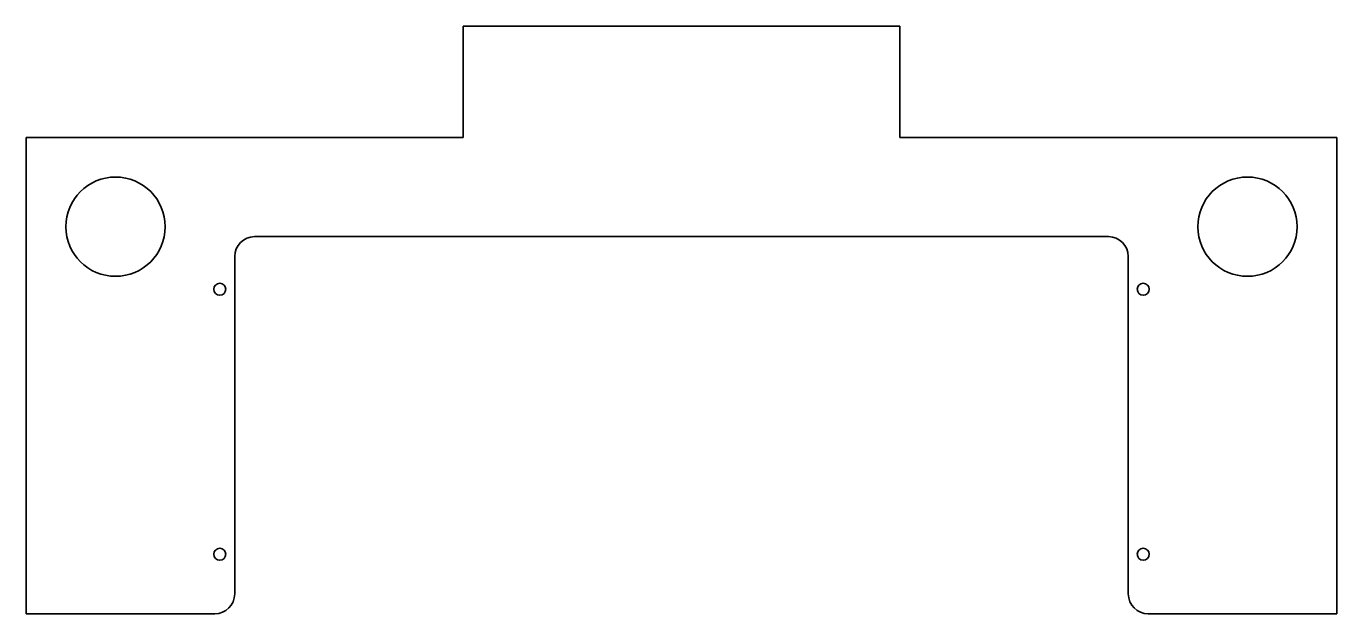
# Model space of a CAD drawing. Header units: inches. Extents: x 0 to 660, y 0 to 296.
import ezdxf

# ---------------------------------------------------------------- set-up
doc = ezdxf.new("R2010")
doc.units = ezdxf.units.IN
doc.header["$MEASUREMENT"] = 0
doc.layers.add('SIMUMAK Visible (ISO)', color=7, linetype='Continuous', lineweight=35)

# ---------------------------------------------------------------- blocks, each defined once
blk = doc.blocks.new('AMB-04-RACK01_Sheet_9_AMB-04-RACK01')
at = {"layer": 'SIMUMAK Visible (ISO)'}
for p, q in [((-110, 148), (-110, 92)), ((110, 148), (-110, 148)), ((110, 92), (110, 148)), ((-330, -148), (-330, 92)), ((-330, 92), (-110, 92)), ((110, 92), (330, 92)), ((330, 92), (330, -148)), ((-215, 42), (215, 42)), ((-225, -138), (-225, 32)), ((225, 32), (225, -138)), ((-235, -148), (-330, -148)), ((330, -148), (235, -148))]:
    blk.add_line(p, q, dxfattribs=at)
for centre, radius in [((-285, 47), 25), ((285, 47), 25), ((-232.5, 15.5), 3), ((232.5, 15.5), 3), ((-232.5, -118), 3), ((232.5, -118), 3)]:
    blk.add_circle(centre, radius, dxfattribs=at)
for centre, start, end in [((-215, 32), 90, 180), ((215, 32), 0, 90)]:
    blk.add_arc(centre, 10, start, end, dxfattribs=at)
at = {"layer": 'SIMUMAK Visible (ISO)', "extrusion": (0, 0, -1)}
for centre, start, end in [((235, -138), 180, 270), ((-235, -138), 270, 360)]:
    blk.add_arc(centre, 10, start, end, dxfattribs=at)

msp = doc.modelspace()

# ---------------------------------------------------------------- block references
msp.add_blockref('AMB-04-RACK01_Sheet_9_AMB-04-RACK01', (330, 148))

doc.saveas('drawing.dxf')
